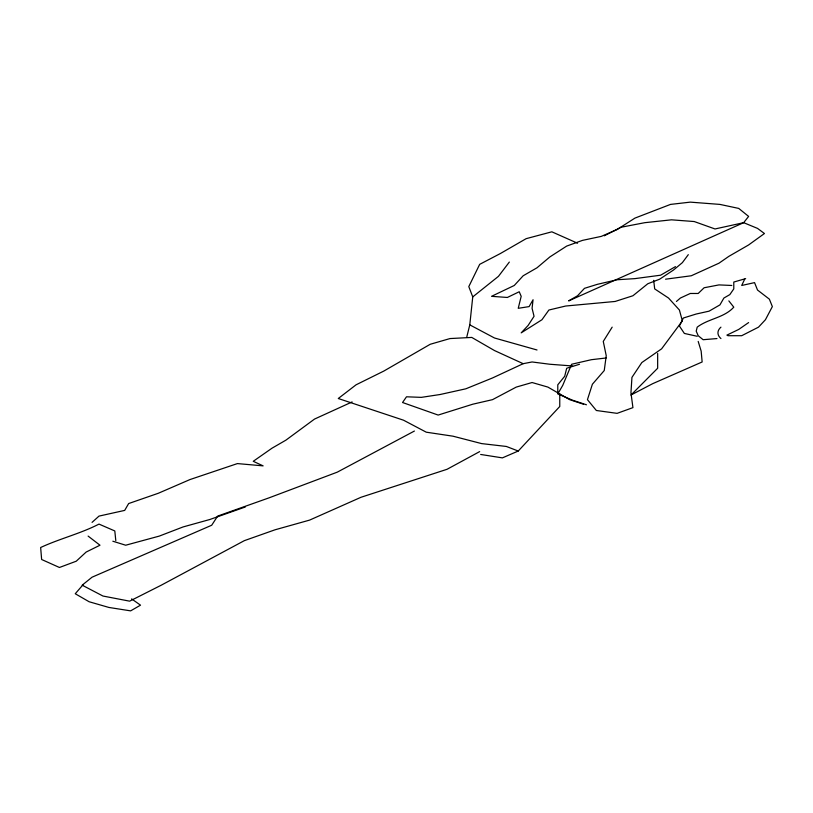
<?xml version="1.0" encoding="UTF-8"?>
<svg xmlns="http://www.w3.org/2000/svg" width="813" height="813" viewBox="0 0 813 813"><rect width="100%" height="100%" fill="white"/><g stroke="black" fill="none" stroke-linecap="round" stroke-linejoin="round"><path stroke-width="1.22" d="M466.814 336.856L469.782 324.865L472.749 296.897L468.796 286.613L479.67 264.357L500.432 253.504L526.143 238.666L551.854 231.817L577.555 243.229M744.667 279.194L741.7 285.475L754.555 282.619L757.523 290.038L769.383 299.174L772.35 306.603L765.429 319.733L758.509 327.151L741.7 335.708L727.859 335.708M612.169 327.151L603.266 341.419L606.234 355.698L604.252 370.535L592.392 384.234L587.443 399.65L596.346 410.494L617.108 413.35L632.931 407.638L630.949 392.801L631.945 377.384L641.833 362.547L661.609 348.838L682.371 320.871L679.404 310.027L668.53 298.036L654.689 288.9L653.693 280.343M688.306 254.652L682.371 262.64L673.469 270.058L659.628 279.194L647.768 283.767L632.931 295.749L615.136 301.46L565.696 306.023L548.887 310.027L541.966 319.733L521.194 332.863L528.125 325.434L534.05 316.298L532.078 308.31L533.064 299.743L529.111 306.603L518.237 308.31L521.194 296.318L519.222 291.755L507.353 297.467L491.54 296.318L514.273 285.475L523.176 275.77L537.017 267.782L549.873 256.928L566.681 246.085L582.504 240.374L601.295 236.38L617.108 229.53L634.912 218.118L670.501 204.409L690.278 202.132L719.942 204.409L738.732 208.413L748.621 216.4L743.671 222.681L568.663 300.891L577.555 295.749L584.486 288.33L597.331 284.337L617.108 279.763L634.912 278.625L660.613 275.201L675.451 266.634M509.334 262.071L498.46 276.339L472.749 296.897M83.17 584.608L75.253 593.744L89.105 601.742L108.881 607.443L130.629 610.868L140.517 605.167L131.615 598.886M480.656 454.457L502.414 457.882L518.237 451.032L559.761 406.5L559.761 393.939M630.949 395.088L657.656 368.248L657.656 353.411M92.062 522.383L98.993 516.103L124.694 510.401L128.647 503.552L158.311 493.267L189.957 479.568L237.416 463.583L263.127 465.869L253.239 461.306L272.03 448.176L285.871 440.179L314.54 419.061L352.12 401.937M676.436 301.46L680.39 298.036L690.278 293.473L698.194 293.473L704.119 287.761L718.956 284.906L731.812 285.475M748.621 322.578L738.732 329.428L726.863 335.139M479.67 451.601L447.038 469.294L361.013 497.271L309.601 520.107L274.987 529.812L244.337 540.655L161.279 585.177L129.643 601.163L102.946 596.031L82.174 585.177L92.062 577.189L211.705 525.239L217.64 516.103L269.062 497.841L337.283 472.15L414.406 431.042M631.945 394.508L652.707 383.665L702.147 361.968L701.162 351.125L698.194 341.419M604.252 235.811L621.071 227.244L644.8 222.681L671.497 219.825L694.241 221.543L715.003 228.961L743.671 222.681L757.523 228.392L764.444 233.524L748.621 244.947L728.844 256.359L718.956 263.209L691.274 275.77L665.562 279.194M572.616 365.972L549.873 364.254L532.078 361.968L523.176 363.685L492.526 377.954L465.829 388.807L440.118 394.508L421.327 397.364L406.5 396.795L402.547 402.506L438.146 415.067L472.749 404.213L492.526 399.65L516.255 387.09L532.078 382.527L547.901 387.09L569.649 399.65L583.49 404.213M245.333 506.977L209.734 519.527L183.037 526.956L159.307 536.092L125.69 545.218L112.834 541.224M579.537 364.254L566.681 368.248L564.71 376.246L557.779 384.803L557.779 392.801M745.653 278.625L733.783 282.05L733.783 288.9L729.83 294.611L723.895 298.036L719.942 304.885L709.068 311.166L696.213 314.021L683.357 318.015L679.404 326.003L684.353 333.432L697.198 336.287M606.234 357.974L591.407 359.692L571.63 364.254L562.728 385.382L557.779 393.939L572.616 400.22L586.458 404.783M716.975 338.564L703.133 339.712L698.194 335.708L696.213 331.145L697.198 327.151C708.489 318.544 724.119 317.893 733.783 307.172L728.844 300.891M537.017 349.986L494.497 337.995L469.782 324.865M518.237 451.032L506.367 446.459L481.652 443.603L452.973 436.185L426.276 432.191L403.533 420.199L338.269 398.512L356.074 384.803L383.756 371.104L430.229 344.275L450.006 338.564L471.764 337.425L494.497 350.555L523.176 363.685M88.109 536.092L99.979 545.218L86.137 552.068L76.249 561.204L59.44 567.484L41.636 559.496L40.65 547.505C59.674 538.633 80.223 533.755 98.993 524.1L114.806 530.95L115.802 540.655M720.938 338.564A17.825 10.295 0 0 1 720.938 327.151"/></g></svg>
